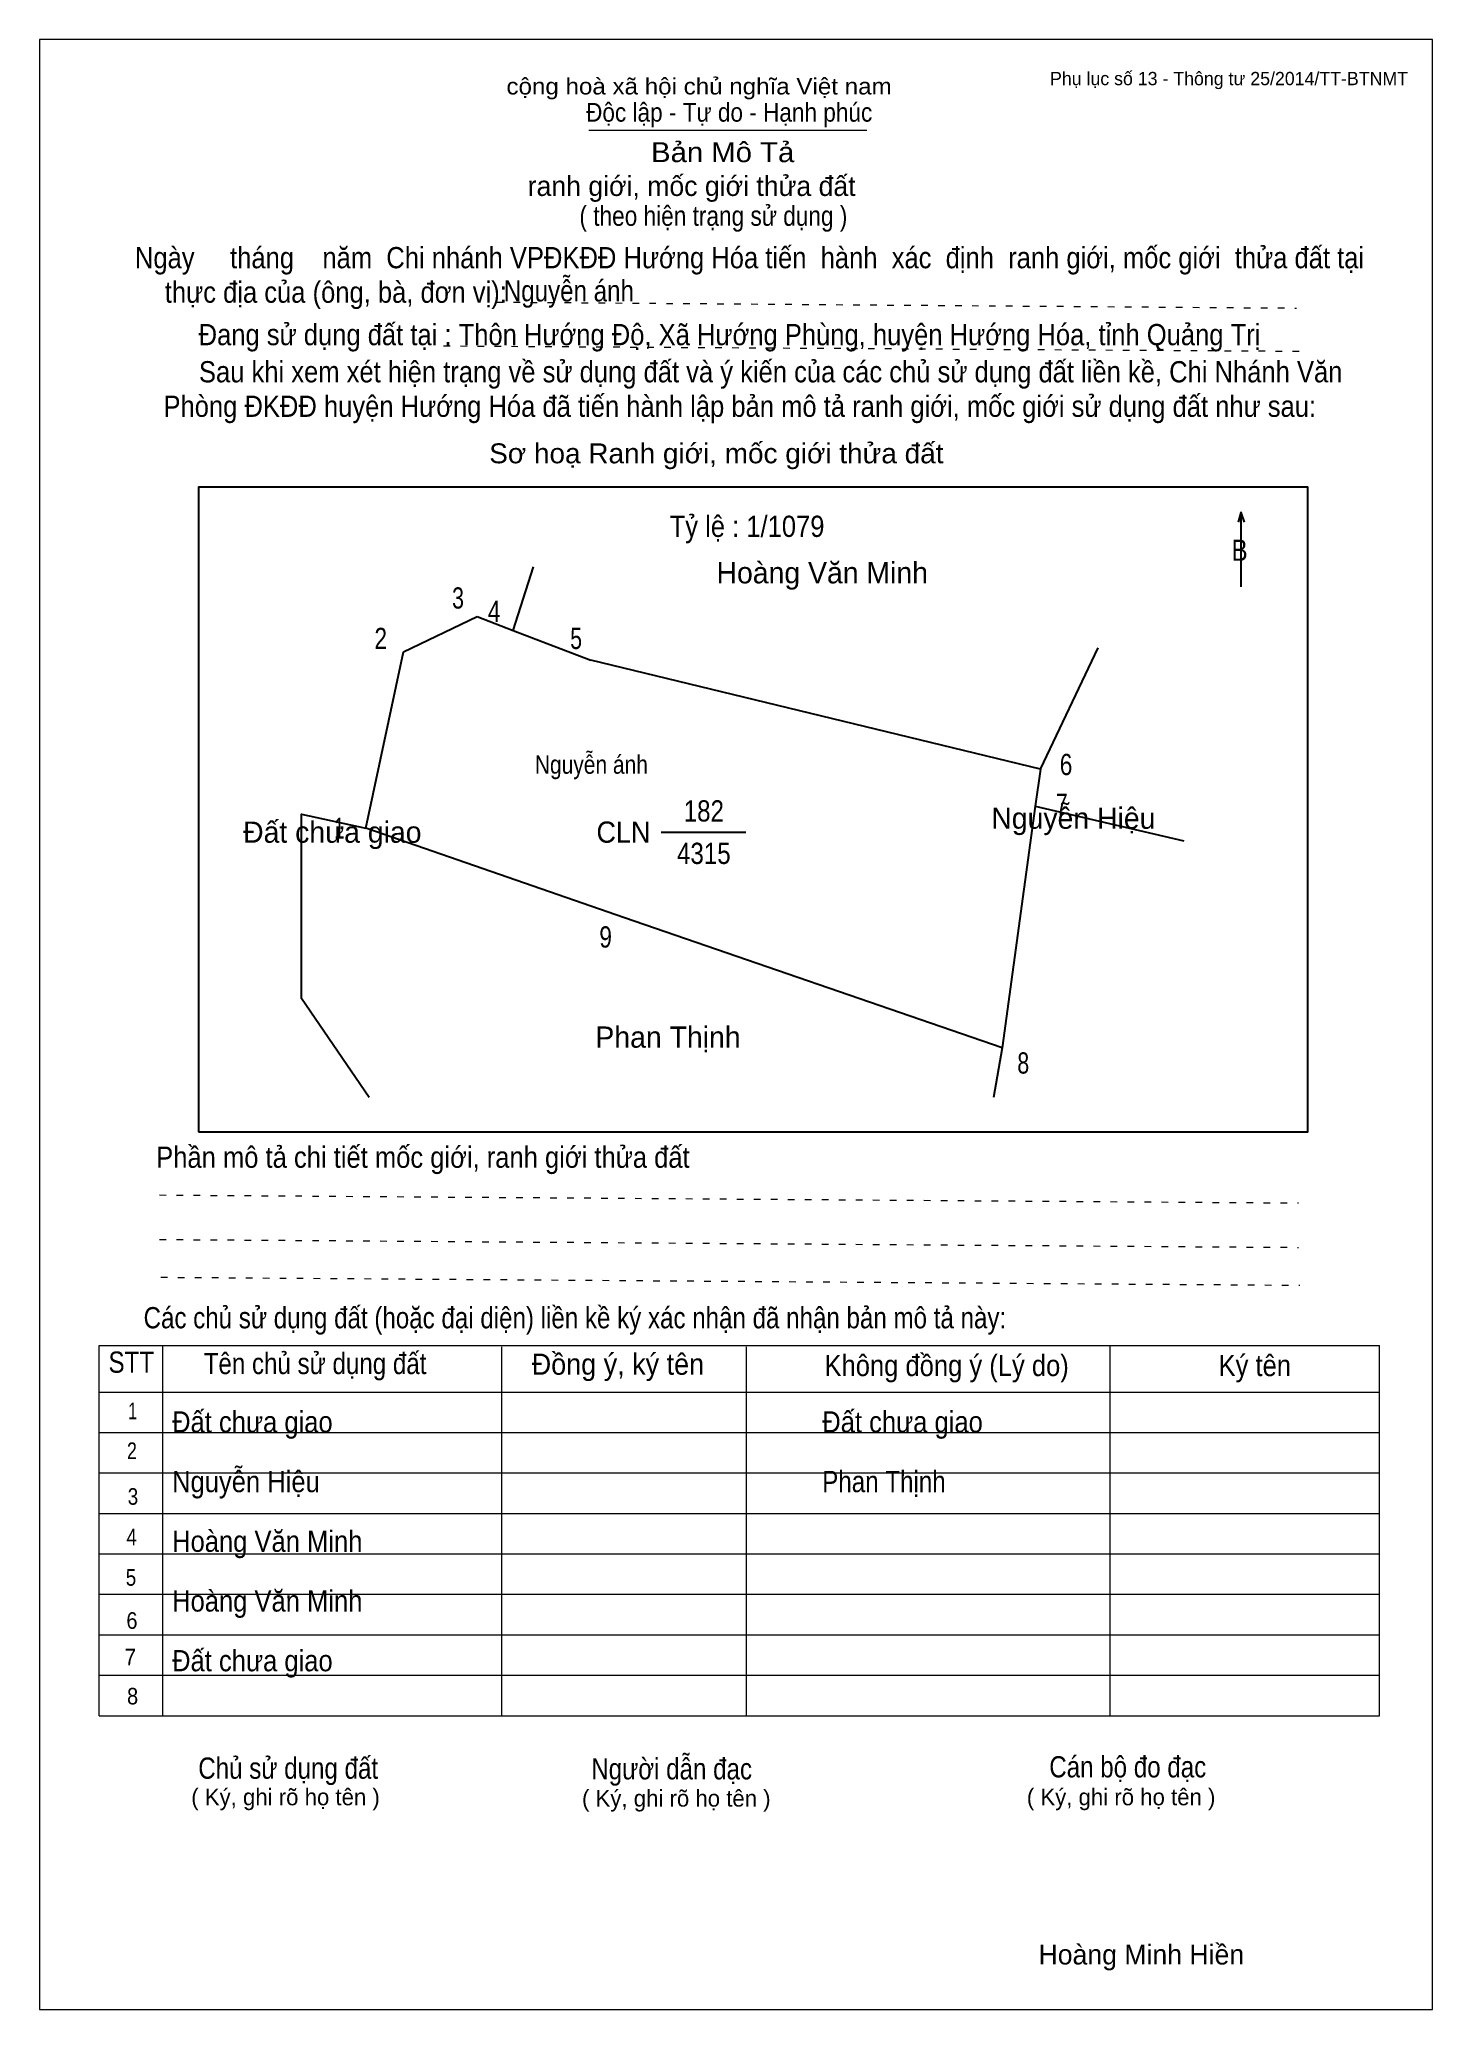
# Model space of a CAD drawing. Header units: centimetres. Extents: x 0 to 21, y 0 to 29.7.
import ezdxf
from ezdxf.enums import TextEntityAlignment as Align

# ---------------------------------------------------------------- set-up
doc = ezdxf.new("R2010")
doc.units = ezdxf.units.CM
doc.header["$LTSCALE"] = 0.13
doc.linetypes.add('DOTTED', pattern=[1.5, 0.3, -1.2])
for name, color, linetype, lineweight in [('1', 7, 'Continuous', 13), ('33', 7, 'Continuous', 25), ('6', 7, 'Continuous', 25), ('62', 7, 'Continuous', 13)]:
    doc.layers.add(name, color=color, linetype=linetype, lineweight=lineweight)
for name, color, linetype in [('2', 7, 'Continuous'), ('32', 7, 'Continuous'), ('34', 7, 'Continuous'), ('51', 7, 'Continuous'), ('63', 7, 'Continuous')]:
    doc.layers.add(name, color=color, linetype=linetype)

msp = doc.modelspace()

# ---------------------------------------------------------------- linework, layer by layer
at = {"layer": '1'}
msp.add_lwpolyline([(21, 0), (21, 29.7), (0, 29.7), (0, 0)], close=True, dxfattribs=at)
at = {"layer": '33'}
msp.add_line((9.37, 17.75), (10.65, 17.75), dxfattribs=at)
at = {"layer": '6'}
for p, q in [((7.14, 20.79), (7.45, 21.75)), ((15.09, 18.7), (15.96, 20.53)), ((15.09, 18.7), (8.31, 20.34)), ((15.01, 18.14), (17.25, 17.62)), ((14.51, 14.5), (14.38, 13.75))]:
    msp.add_line(p, q, dxfattribs=at)
for points in [[(4.92, 17.81), (5.49, 20.47), (6.6, 21)], [(6.6, 21), (7.14, 20.79), (8.31, 20.34)], [(15.09, 18.7), (15.01, 18.14), (14.51, 14.5)], [(4.97, 13.75), (3.95, 15.24), (3.95, 18.02), (4.92, 17.81)], [(14.51, 14.5), (8.82, 16.46), (4.92, 17.81)]]:
    msp.add_lwpolyline(points, dxfattribs=at)
at = {"layer": '62'}
for p, q in [((8.28, 28.33), (12.47, 28.33)), ((0.9, 10.01), (20.2, 10.01)), ((0.9, 4.43), (0.9, 10.01)), ((1.86, 4.43), (1.86, 10.01)), ((6.97, 4.43), (6.97, 9.99)), ((10.66, 4.43), (10.66, 9.99)), ((16.14, 4.43), (16.14, 10.01)), ((20.2, 4.43), (20.2, 10.01)), ((0.9, 9.31), (20.2, 9.31)), ((0.9, 8.7), (20.2, 8.7)), ((0.9, 8.09), (20.2, 8.09)), ((0.9, 7.48), (20.2, 7.48)), ((0.9, 6.87), (20.2, 6.87)), ((0.9, 6.26), (20.2, 6.26)), ((0.9, 5.65), (20.2, 5.65)), ((0.9, 5.04), (20.2, 5.04)), ((0.9, 4.43), (20.2, 4.43))]:
    msp.add_line(p, q, dxfattribs=at)
at = {"layer": '62', "linetype": 'DOTTED'}
for p, q in [((6.89, 25.74), (18.95, 25.65)), ((6.09, 25.08), (19.04, 25)), ((1.81, 12.28), (18.98, 12.16)), ((1.81, 11.61), (18.98, 11.49)), ((1.83, 11.04), (19, 10.92))]:
    msp.add_line(p, q, dxfattribs=at)
at = {"layer": '62', "lineweight": 25}
for p, q in [((18.11, 22.58), (18.11, 21.45)), ((18.11, 22.57), (18.07, 22.42)), ((18.11, 22.57), (18.16, 22.42))]:
    msp.add_line(p, q, dxfattribs=at)
msp.add_lwpolyline([(2.4, 13.23), (19.12, 13.23), (19.12, 22.95), (2.4, 22.95)], close=True, dxfattribs=at)

# ---------------------------------------------------------------- texts
at = {"layer": '2', "width": 0.85}
msp.add_text('Nguyễn ánh', height=0.278, dxfattribs=at).set_placement((8.32, 18.63), align=Align.CENTER)
at = {"layer": '32'}
for s, width, p in [('3', 0.75, (6.31, 21.12)), ('4', 0.8, (6.855, 20.92)), ('2', 0.8, (5.145, 20.51)), ('5', 0.75, (8.09, 20.51)), ('6', 0.8, (15.475, 18.61)), ('7', 0.75, (15.41, 18.01)), ('1', 0.65, (4.52, 17.65)), ('9', 0.8, (8.535, 16.01)), ('8', 0.75, (14.83, 14.11))]:
    msp.add_text(s, height=0.32, dxfattribs=dict(at, width=width)).set_placement(p, align=Align.CENTER)
at = {"layer": '33'}
for s, p in [('Hoàng Văn Minh', (11.8, 21.5)), ('Hoàng Văn Minh', (11.8, 21.5)), ('Nguyễn Hiệu', (15.585, 17.8)), ('Đất chưa giao', (4.415, 17.59)), ('Đất chưa giao', (4.415, 17.59)), ('Đất chưa giao', (4.415, 17.59)), ('Phan Thịnh', (9.475, 14.5))]:
    msp.add_text(s, height=0.32, dxfattribs=at).set_placement(p, align=Align.CENTER)
at = {"layer": '33', "width": 0.85}
for s, p in [('182', (10.015, 17.91)), ('4315', (10.015, 17.27))]:
    msp.add_text(s, height=0.32, dxfattribs=at).set_placement(p, align=Align.CENTER)
at = {"layer": '33', "width": 0.95}
msp.add_text('CLN', height=0.32, dxfattribs=at).set_placement((9.21, 17.59), align=Align.RIGHT)
at = {"layer": '34'}
for s, width, p in [('Nguyễn ánh', 0.85, (7, 25.75)), ('Đất chưa giao', 0.9, (2, 8.7)), ('Đất chưa giao', 0.9, (11.8, 8.7)), ('Nguyễn Hiệu', 0.9, (2, 7.8)), ('Phan Thịnh', 0.85, (11.8, 7.8)), ('Hoàng Văn Minh', 0.9, (2, 6.9)), ('Hoàng Văn Minh', 0.9, (2, 6)), ('Đất chưa giao', 0.9, (2, 5.1))]:
    msp.add_text(s, height=0.32, dxfattribs=dict(at, width=width)).set_placement(p)
at = {"layer": '51', "width": 0.9}
msp.add_text('Tỷ lệ : 1/1079', height=0.32, dxfattribs=at).set_placement((9.5, 22.2))
at = {"layer": '62'}
for s, height, width, p in [('cộng hoà xã hội chủ nghĩa Việt nam', 0.2474, 1.1, (7.04, 28.87)), ('Độc lập - Tự do - Hạnh phúc', 0.2828, 0.9, (8.24, 28.46)), ('Bản Mô Tả', 0.3, 1.1, (9.22, 27.85)), ('( theo hiện trạng sử dụng )', 0.3, 0.85, (8.14, 26.89)), ('Ngày     tháng    năm  Chi nhánh VPĐKĐĐ Hướng Hóa tiến  hành  xác  định  ranh giới, mốc giới  thửa đất tại ', 0.32, 0.9, (1.44, 26.25)), ('thực địa của (ông, bà, đơn vị): ', 0.32, 0.9, (1.89, 25.73)), ('Đang sử dụng đất tại : Thôn Hướng Độ, Xã Hướng Phùng, huyện Hướng Hóa, tỉnh Quảng Trị', 0.32, 0.9, (2.4, 25.09)), ('     Sau khi xem xét hiện trạng về sử dụng đất và ý kiến của các chủ sử dụng đất liền kề, Chi Nhánh Văn ', 0.32, 0.9, (1.87, 24.53)), ('Phòng ĐKĐĐ huyện Hướng Hóa đã tiến hành lập bản mô tả ranh giới, mốc giới sử dụng đất như sau:', 0.32, 0.9, (1.87, 24.01)), ('Sơ hoạ Ranh giới, mốc giới thửa đất', 0.3, 1.05, (6.78, 23.31)), ('B', 0.32, 0.85, (17.97, 21.84)), ('Phần mô tả chi tiết mốc giới, ranh giới thửa đất ', 0.32, 0.9, (1.76, 12.69)), ('Các chủ sử dụng đất (hoặc đại diện) liền kề ký xác nhận đã nhận bản mô tả này:', 0.32, 0.85, (1.57, 10.27))]:
    msp.add_text(s, height=height, dxfattribs=dict(at, width=width)).set_placement(p)
msp.add_text('ranh giới, mốc giới thửa đất', height=0.3, dxfattribs=at).set_placement((7.36, 27.34))
for s, height, width, p in [('STT', 0.32, 0.85, (1.385, 9.6)), ('Tên chủ sử dụng đất', 0.32, 0.85, (4.155, 9.58)), ('Đồng ý, ký tên', 0.32, 0.95, (8.72, 9.57)), ('Không đồng ý (Lý do)', 0.32, 0.9, (13.675, 9.55)), ('Ký tên', 0.32, 0.9, (18.32, 9.55)), ('1', 0.25, 0.7, (1.405, 8.9)), ('2', 0.25, 0.8, (1.395, 8.3)), ('3', 0.25, 0.85, (1.41, 7.61)), ('4', 0.25, 0.85, (1.39, 7)), ('5', 0.25, 0.85, (1.38, 6.39)), ('6', 0.25, 0.9, (1.395, 5.74)), ('7', 0.25, 0.95, (1.37, 5.19)), ('8', 0.25, 0.9, (1.405, 4.6)), ('Người dẫn đạc', 0.32, 0.85, (9.53, 3.47)), ('Chủ sử dụng đất', 0.32, 0.85, (3.75, 3.48)), ('Cán bộ đo đạc', 0.32, 0.85, (16.405, 3.5))]:
    msp.add_text(s, height=height, dxfattribs=dict(at, width=width)).set_placement(p, align=Align.CENTER)
for p in [(3.71, 3.08), (9.6, 3.06), (16.305, 3.08)]:
    msp.add_text('( Ký, ghi rõ họ tên )', height=0.25, dxfattribs=at).set_placement(p, align=Align.CENTER)
at = {"layer": '63'}
msp.add_text('Phụ lục số 13 - Thông tư 25/2014/TT-BTNMT', height=0.2, dxfattribs=at).set_placement((20.63, 29.01), align=Align.RIGHT)
msp.add_text('Hoàng Minh Hiền', height=0.3, dxfattribs=at).set_placement((16.61, 0.68), align=Align.CENTER)

doc.saveas('drawing.dxf')
